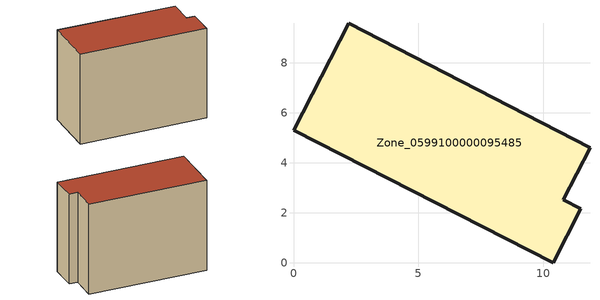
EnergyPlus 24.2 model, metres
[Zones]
Zone_0599100000095485
 floor ground (C_G): 0,5.3 2.2,9.6 11.87,4.6 10.79,2.53 11.5,2.16 10.4,0 z3.9
 wall outside (C_F): 10.4,0 11.5,2.16 10.79,2.53 11.87,4.6 2.2,9.6 0,5.3 10.4,0 z3.9:12.48
 roof outside (C_R): 2.2,9.6 0,5.3 10.4,0 11.5,2.16 10.79,2.53 11.87,4.6 z12.48
[BUILDING]
Pand.0599100000095485: North Axis=0; Terrain=City; Loads Convergence Tolerance Value=0.04; Temperature Convergence Tolerance Value=0.4; Solar Distribution=FullExterior; Maximum Number of Warmup Days=25; Minimum Number of Warmup Days=1
[Site:Location]
Rotterdam.The.Hague.AP_ZH_NLD Design_Conditions: Latitude=51.96; Longitude=4.45; Time Zone=1; Elevation=-4.5
[SITE:GROUNDTEMPERATURE:BUILDINGSURFACE]
18, 18, 18, 18, 18, 18, 18, 18, 18, 18, 18, 18
[MATERIAL] Thermal Absorptance=0.9; Solar Absorptance=0.7; Visible Absorptance=0.7
Name | Roughness | Thickness | Conductivity | Density | Specific Heat
G.TI.1992-2005 | MediumSmooth | 0.15 | 0.06 | 540 | 1210
F.TI.1992-2005 | Rough | 0.3 | 0.12 | 1920 | 840
R.TI.1992-2005 | MediumRough | 0.2 | 0.08 | 1500 | 1000
[CONSTRUCTION]
C_G: G.TI.1992-2005
C_F: F.TI.1992-2005
C_R: R.TI.1992-2005
[ZONE]
Zone_0599100000095485: Type=1; Multiplier=1; Ceiling Height=Autocalculate; Volume=Autocalculate; Floor Area=autocalculate; Part of Total Floor Area=Yes
[ZONEINFILTRATION:DESIGNFLOWRATE]
Infil_Zone_0599100000095485: Zone or ZoneList or Space or SpaceList=Zone_0599100000095485; Schedule=AlwaysOn; Design Flow Rate Calculation Method=Flow/Area; Flow Rate per Floor Area=0.0015; Constant Term Coefficient=1; Temperature Term Coefficient=0; Velocity Term Coefficient=0; Velocity Squared Term Coefficient=0
[HVACTEMPLATE:ZONE:IDEALLOADSAIRSYSTEM]
Zone_0599100000095485: Maximum Heating Supply Air Temperature=50; Minimum Cooling Supply Air Temperature=13; Maximum Heating Supply Air Humidity Ratio=0.0156; Minimum Cooling Supply Air Humidity Ratio=0.0077; Heating Limit=NoLimit; Cooling Limit=NoLimit; Dehumidification Control Type=ConstantSensibleHeatRatio; Cooling Sensible Heat Ratio=0.7; Dehumidification Setpoint=60; Humidification Control Type=None; Humidification Setpoint=30; Outdoor Air Method=None; Outdoor Air Flow Rate per Person=0.00944; Outdoor Air Flow Rate per Zone Floor Area=0; Outdoor Air Flow Rate per Zone=0; Demand Controlled Ventilation Type=None; Outdoor Air Economizer Type=NoEconomizer; Heat Recovery Type=None; Sensible Heat Recovery Effectiveness=0.7; Latent Heat Recovery Effectiveness=0.65
[ZONECONTROL:THERMOSTAT]
ThermostatControl_Zone_0599100000095485: Zone or ZoneList=Zone_0599100000095485; Control Type Schedule=DualSetpointControlType; Control 1=Thermostat_Zone_0599100000095485; Temperature Difference Between Cutout And Setpoint=0
[THERMOSTATSETPOINT:DUALSETPOINT]
Thermostat_Zone_0599100000095485: Heating Setpoint Temperature Schedule=HeatingSetpoint_Zone_0599100000095485; Cooling Setpoint Temperature Schedule=CoolingSetpoint_Zone_0599100000095485
[SCHEDULE:COMPACT]
HeatingSetpoint_Zone_0599100000095485: Through: 12/31, For: AllDays, Until: 24:00, 21
CoolingSetpoint_Zone_0599100000095485: Through: 12/31, For: AllDays, Until: 24:00, 24
DualSetpointControlType: Through: 12/31, For: AllDays, Until: 24:00, 4
AlwaysOn: Through: 12/31, For: AllDays, Until: 24:00, 1
